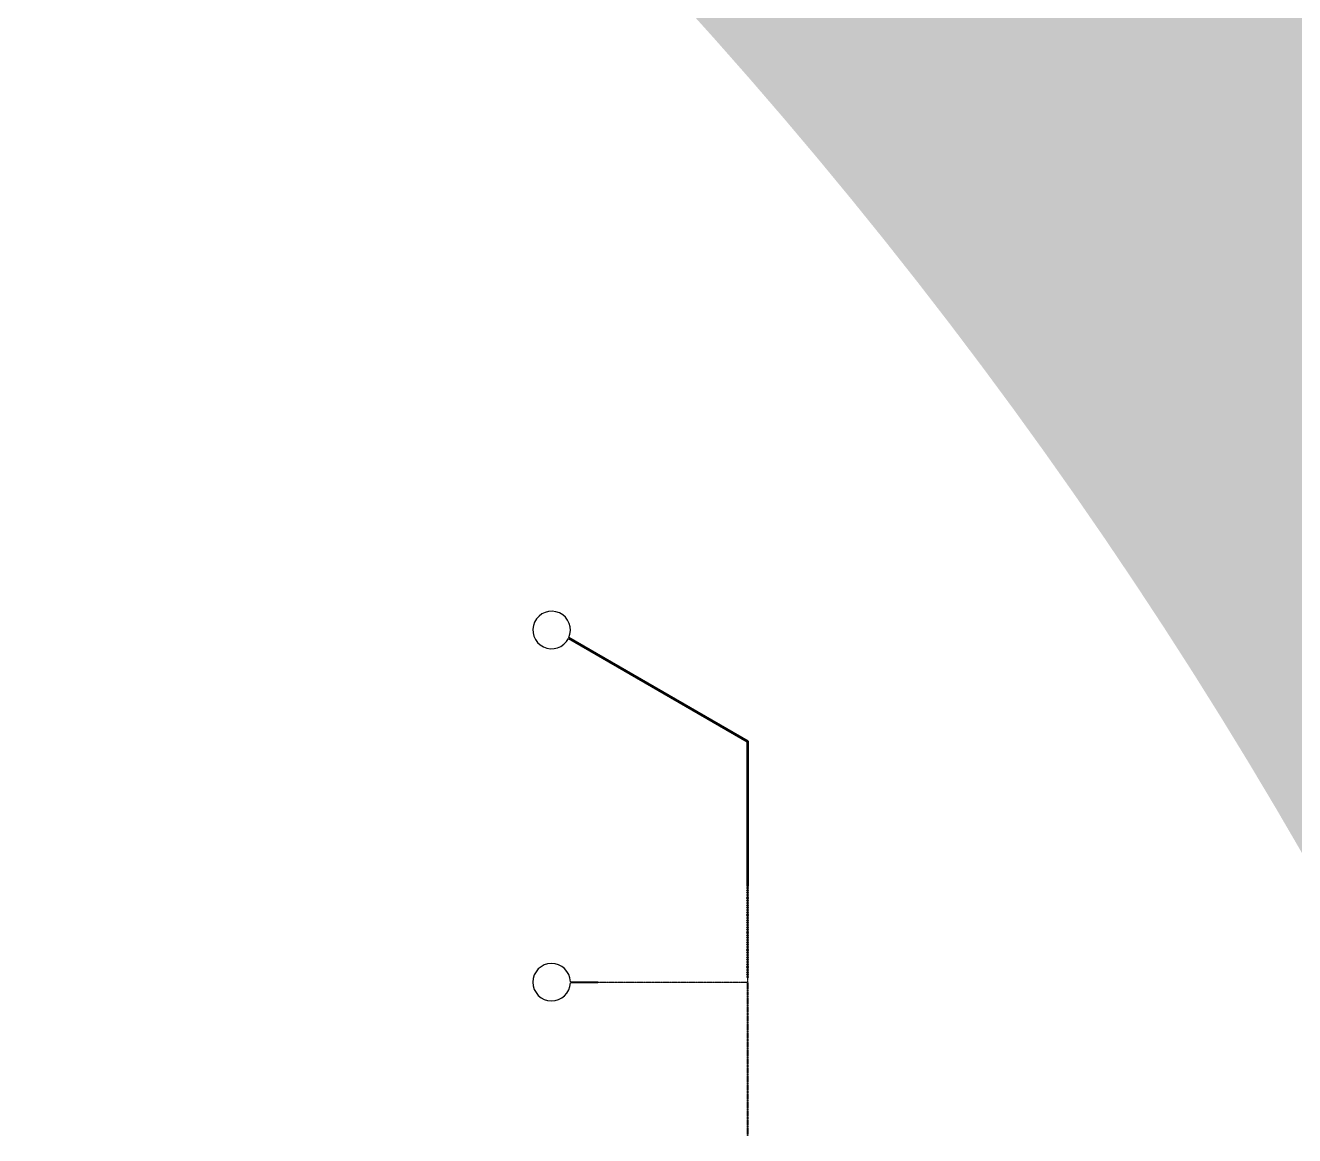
# Model space of a CAD drawing. Header units: inches. Extents: x 0 to 114300, y 0 to 114300.
# Drawn here: x 87943 to 101122, y 79535 to 91064 of the extents above; entities that cross this region are included whole.
import ezdxf

# ---------------------------------------------------------------- set-up
doc = ezdxf.new("R2010")
doc.units = ezdxf.units.IN
doc.header["$MEASUREMENT"] = 0

# ---------------------------------------------------------------- blocks, each defined once
blk = doc.blocks.new('*U17')
for points in [[(-4, -1), (-8, -1), (-8, 1), (-4, 1)], [(4, -1), (8, -1), (8, 1), (4, 1)]]:
    blk.add_lwpolyline(points, close=True)
blk = doc.blocks.new('*U18')
at = {"color": 0, "linetype": 'ByBlock', "lineweight": -2, "transparency": 16777216}
for p in [(0, 936), (0, 924), (0, 912), (0, 900), (0, 888), (0, 876), (0, 864), (0, 852), (0, 840), (0, 828), (0, 816), (0, 804), (0, 792), (0, 780), (0, 768), (0, 756), (0, 744), (0, 732), (0, 720), (0, 708), (0, 696), (0, 684), (0, 672), (0, 660), (0, 648), (0, 636), (0, 624), (0, 612), (0, 600), (0, 588), (0, 576), (0, 564), (0, 552), (0, 540), (0, 528), (0, 516), (0, 504), (0, 492), (0, 480), (0, 468), (0, 456), (0, 444), (0, 432), (0, 420), (0, 408), (0, 396), (0, 384), (0, 372), (0, 360), (0, 348), (0, 336), (0, 324), (0, 312), (0, 300), (0, 288), (0, 276), (0, 264), (0, 252), (0, 240), (0, 228), (0, 216), (0, 204), (0, 192), (0, 180), (0, 168), (0, 156), (0, 144), (0, 132), (0, 0), (0, 120), (0, 108), (0, 96), (0, 84), (0, 72), (0, 60), (0, 48), (0, 36), (0, 24), (0, 12)]:
    blk.add_blockref('*U17', p, dxfattribs=at)

msp = doc.modelspace()

# ---------------------------------------------------------------- hatches: boundary and pattern name
h = msp.add_hatch()
h.set_pattern_fill('ANSI31', color=256, scale=100)
h.set_pattern_definition([(45, (-3636.992, -6350), (-8.8388348, 8.8388348), [])])
h.paths.add_polyline_path([(114300, 0), (0, 0), (0, 114300), (114300, 114300)])
edge = h.paths.add_edge_path(flags=16)
edge.add_arc((57150, 57150), 50800, 288.3584, 529.7953, ccw=False)
edge.add_line((73150, 8935), (41150, 8935))
edge.add_arc((57150, 57150), 50800, 190.2047, 251.6416, ccw=False)
edge.add_arc((57150, 57150), 50800, 169.7953, 190.2047, ccw=False)

# ---------------------------------------------------------------- linework, layer by layer
for p, q in [((95438, 82125), (95438, 83625)), ((95448, 83631), (95448, 82125)), ((95438, 82125), (95442, 82125)), ((95442, 82125), (95442, 82122)), ((95442, 82122), (95445, 82122)), ((95445, 82122), (95445, 82125)), ((95448, 82125), (95445, 82125)), ((93888, 81129), (93602, 81133)), ((93602, 81123), (93888, 81126)), ((93888, 81129), (93891, 81129)), ((93891, 81126), (93888, 81126)), ((93891, 81129), (93891, 81126))]:
    msp.add_line(p, q)
for points in [[(93581, 84698), (95438, 83625)], [(95448, 83631), (93585, 84707)]]:
    msp.add_lwpolyline(points)
for points in [[(95442, 82116), (95445, 82116), (95445, 82119), (95442, 82119)], [(95442, 82110), (95445, 82110), (95445, 82113), (95442, 82113)], [(95442, 82104), (95445, 82104), (95445, 82107), (95442, 82107)], [(95442, 82098), (95445, 82098), (95445, 82101), (95442, 82101)], [(95442, 82092), (95445, 82092), (95445, 82095), (95442, 82095)], [(95442, 82086), (95445, 82086), (95445, 82089), (95442, 82089)], [(95442, 82080), (95445, 82080), (95445, 82083), (95442, 82083)], [(95442, 82074), (95445, 82074), (95445, 82077), (95442, 82077)], [(95442, 82068), (95445, 82068), (95445, 82071), (95442, 82071)], [(95442, 82062), (95445, 82062), (95445, 82065), (95442, 82065)], [(95442, 82056), (95445, 82056), (95445, 82059), (95442, 82059)], [(95442, 82050), (95445, 82050), (95445, 82053), (95442, 82053)], [(95442, 82044), (95445, 82044), (95445, 82047), (95442, 82047)], [(95442, 82038), (95445, 82038), (95445, 82041), (95442, 82041)], [(95442, 82032), (95445, 82032), (95445, 82035), (95442, 82035)], [(95442, 82026), (95445, 82026), (95445, 82029), (95442, 82029)], [(95442, 82020), (95445, 82020), (95445, 82023), (95442, 82023)], [(95442, 82014), (95445, 82014), (95445, 82017), (95442, 82017)], [(95442, 82008), (95445, 82008), (95445, 82011), (95442, 82011)], [(95442, 82002), (95445, 82002), (95445, 82005), (95442, 82005)], [(95442, 81996), (95445, 81996), (95445, 81999), (95442, 81999)], [(95442, 81990), (95445, 81990), (95445, 81993), (95442, 81993)], [(95442, 81984), (95445, 81984), (95445, 81987), (95442, 81987)], [(95442, 81978), (95445, 81978), (95445, 81981), (95442, 81981)], [(95442, 81972), (95445, 81972), (95445, 81975), (95442, 81975)], [(95442, 81966), (95445, 81966), (95445, 81969), (95442, 81969)], [(95442, 81960), (95445, 81960), (95445, 81963), (95442, 81963)], [(95442, 81954), (95445, 81954), (95445, 81957), (95442, 81957)], [(95442, 81948), (95445, 81948), (95445, 81951), (95442, 81951)], [(95442, 81942), (95445, 81942), (95445, 81945), (95442, 81945)], [(95442, 81936), (95445, 81936), (95445, 81939), (95442, 81939)], [(95442, 81930), (95445, 81930), (95445, 81933), (95442, 81933)], [(95442, 81924), (95445, 81924), (95445, 81927), (95442, 81927)], [(95442, 81918), (95445, 81918), (95445, 81921), (95442, 81921)], [(95442, 81912), (95445, 81912), (95445, 81915), (95442, 81915)], [(95442, 81906), (95445, 81906), (95445, 81909), (95442, 81909)], [(95442, 81900), (95445, 81900), (95445, 81903), (95442, 81903)], [(95442, 81894), (95445, 81894), (95445, 81897), (95442, 81897)], [(95442, 81888), (95445, 81888), (95445, 81891), (95442, 81891)], [(95442, 81882), (95445, 81882), (95445, 81885), (95442, 81885)], [(95442, 81876), (95445, 81876), (95445, 81879), (95442, 81879)], [(95442, 81870), (95445, 81870), (95445, 81873), (95442, 81873)], [(95442, 81864), (95445, 81864), (95445, 81867), (95442, 81867)], [(95442, 81858), (95445, 81858), (95445, 81861), (95442, 81861)], [(95442, 81852), (95445, 81852), (95445, 81855), (95442, 81855)], [(95442, 81846), (95445, 81846), (95445, 81849), (95442, 81849)], [(95442, 81840), (95445, 81840), (95445, 81843), (95442, 81843)], [(95442, 81834), (95445, 81834), (95445, 81837), (95442, 81837)], [(95442, 81828), (95445, 81828), (95445, 81831), (95442, 81831)], [(95442, 81822), (95445, 81822), (95445, 81825), (95442, 81825)], [(95442, 81816), (95445, 81816), (95445, 81819), (95442, 81819)], [(95442, 81810), (95445, 81810), (95445, 81813), (95442, 81813)], [(95442, 81804), (95445, 81804), (95445, 81807), (95442, 81807)], [(95442, 81798), (95445, 81798), (95445, 81801), (95442, 81801)], [(95442, 81792), (95445, 81792), (95445, 81795), (95442, 81795)], [(95442, 81786), (95445, 81786), (95445, 81789), (95442, 81789)], [(95442, 81780), (95445, 81780), (95445, 81783), (95442, 81783)], [(95442, 81774), (95445, 81774), (95445, 81777), (95442, 81777)], [(95442, 81768), (95445, 81768), (95445, 81771), (95442, 81771)], [(95442, 81762), (95445, 81762), (95445, 81765), (95442, 81765)], [(95442, 81756), (95445, 81756), (95445, 81759), (95442, 81759)], [(95442, 81750), (95445, 81750), (95445, 81753), (95442, 81753)], [(95442, 81744), (95445, 81744), (95445, 81747), (95442, 81747)], [(95442, 81738), (95445, 81738), (95445, 81741), (95442, 81741)], [(95442, 81732), (95445, 81732), (95445, 81735), (95442, 81735)], [(95442, 81726), (95445, 81726), (95445, 81729), (95442, 81729)], [(95442, 81720), (95445, 81720), (95445, 81723), (95442, 81723)], [(95442, 81714), (95445, 81714), (95445, 81717), (95442, 81717)], [(95442, 81708), (95445, 81708), (95445, 81711), (95442, 81711)], [(95442, 81702), (95445, 81702), (95445, 81705), (95442, 81705)], [(95442, 81696), (95445, 81696), (95445, 81699), (95442, 81699)], [(95442, 81690), (95445, 81690), (95445, 81693), (95442, 81693)], [(95442, 81684), (95445, 81684), (95445, 81687), (95442, 81687)], [(95442, 81678), (95445, 81678), (95445, 81681), (95442, 81681)], [(95442, 81672), (95445, 81672), (95445, 81675), (95442, 81675)], [(95442, 81666), (95445, 81666), (95445, 81669), (95442, 81669)], [(95442, 81660), (95445, 81660), (95445, 81663), (95442, 81663)], [(95442, 81654), (95445, 81654), (95445, 81657), (95442, 81657)], [(95442, 81648), (95445, 81648), (95445, 81651), (95442, 81651)], [(95442, 81642), (95445, 81642), (95445, 81645), (95442, 81645)], [(95442, 81636), (95445, 81636), (95445, 81639), (95442, 81639)], [(95442, 81630), (95445, 81630), (95445, 81633), (95442, 81633)], [(95442, 81624), (95445, 81624), (95445, 81627), (95442, 81627)], [(95442, 81618), (95445, 81618), (95445, 81621), (95442, 81621)], [(95442, 81612), (95445, 81612), (95445, 81615), (95442, 81615)], [(95442, 81606), (95445, 81606), (95445, 81609), (95442, 81609)], [(95442, 81600), (95445, 81600), (95445, 81603), (95442, 81603)], [(95442, 81594), (95445, 81594), (95445, 81597), (95442, 81597)], [(95442, 81588), (95445, 81588), (95445, 81591), (95442, 81591)], [(95442, 81582), (95445, 81582), (95445, 81585), (95442, 81585)], [(95442, 81576), (95445, 81576), (95445, 81579), (95442, 81579)], [(95442, 81570), (95445, 81570), (95445, 81573), (95442, 81573)], [(95442, 81564), (95445, 81564), (95445, 81567), (95442, 81567)], [(95442, 81558), (95445, 81558), (95445, 81561), (95442, 81561)], [(95442, 81552), (95445, 81552), (95445, 81555), (95442, 81555)], [(95442, 81546), (95445, 81546), (95445, 81549), (95442, 81549)], [(95442, 81540), (95445, 81540), (95445, 81543), (95442, 81543)], [(95442, 81534), (95445, 81534), (95445, 81537), (95442, 81537)], [(95442, 81528), (95445, 81528), (95445, 81531), (95442, 81531)], [(95442, 81522), (95445, 81522), (95445, 81525), (95442, 81525)], [(95442, 81516), (95445, 81516), (95445, 81519), (95442, 81519)], [(95442, 81510), (95445, 81510), (95445, 81513), (95442, 81513)], [(95442, 81504), (95445, 81504), (95445, 81507), (95442, 81507)], [(95442, 81498), (95445, 81498), (95445, 81501), (95442, 81501)], [(95442, 81492), (95445, 81492), (95445, 81495), (95442, 81495)], [(95442, 81486), (95445, 81486), (95445, 81489), (95442, 81489)], [(95442, 81480), (95445, 81480), (95445, 81483), (95442, 81483)], [(95442, 81474), (95445, 81474), (95445, 81477), (95442, 81477)], [(95442, 81468), (95445, 81468), (95445, 81471), (95442, 81471)], [(95442, 81462), (95445, 81462), (95445, 81465), (95442, 81465)], [(95442, 81456), (95445, 81456), (95445, 81459), (95442, 81459)], [(95442, 81450), (95445, 81450), (95445, 81453), (95442, 81453)], [(95442, 81444), (95445, 81444), (95445, 81447), (95442, 81447)], [(95442, 81438), (95445, 81438), (95445, 81441), (95442, 81441)], [(95442, 81432), (95445, 81432), (95445, 81435), (95442, 81435)], [(95442, 81426), (95445, 81426), (95445, 81429), (95442, 81429)], [(95442, 81420), (95445, 81420), (95445, 81423), (95442, 81423)], [(95442, 81414), (95445, 81414), (95445, 81417), (95442, 81417)], [(95442, 81408), (95445, 81408), (95445, 81411), (95442, 81411)], [(95442, 81402), (95445, 81402), (95445, 81405), (95442, 81405)], [(95442, 81396), (95445, 81396), (95445, 81399), (95442, 81399)], [(95442, 81390), (95445, 81390), (95445, 81393), (95442, 81393)], [(95442, 81384), (95445, 81384), (95445, 81387), (95442, 81387)], [(95442, 81378), (95445, 81378), (95445, 81381), (95442, 81381)], [(95442, 81372), (95445, 81372), (95445, 81375), (95442, 81375)], [(95442, 81366), (95445, 81366), (95445, 81369), (95442, 81369)], [(95442, 81360), (95445, 81360), (95445, 81363), (95442, 81363)], [(95442, 81354), (95445, 81354), (95445, 81357), (95442, 81357)], [(95442, 81348), (95445, 81348), (95445, 81351), (95442, 81351)], [(95442, 81342), (95445, 81342), (95445, 81345), (95442, 81345)], [(95442, 81336), (95445, 81336), (95445, 81339), (95442, 81339)], [(95442, 81330), (95445, 81330), (95445, 81333), (95442, 81333)], [(95442, 81324), (95445, 81324), (95445, 81327), (95442, 81327)], [(95442, 81318), (95445, 81318), (95445, 81321), (95442, 81321)], [(95442, 81312), (95445, 81312), (95445, 81315), (95442, 81315)], [(95442, 81306), (95445, 81306), (95445, 81309), (95442, 81309)], [(95442, 81300), (95445, 81300), (95445, 81303), (95442, 81303)], [(95442, 81294), (95445, 81294), (95445, 81297), (95442, 81297)], [(95442, 81288), (95445, 81288), (95445, 81291), (95442, 81291)], [(95442, 81282), (95445, 81282), (95445, 81285), (95442, 81285)], [(95442, 81276), (95445, 81276), (95445, 81279), (95442, 81279)], [(95442, 81270), (95445, 81270), (95445, 81273), (95442, 81273)], [(95442, 81264), (95445, 81264), (95445, 81267), (95442, 81267)], [(95442, 81258), (95445, 81258), (95445, 81261), (95442, 81261)], [(95442, 81252), (95445, 81252), (95445, 81255), (95442, 81255)], [(95442, 81246), (95445, 81246), (95445, 81249), (95442, 81249)], [(95442, 81240), (95445, 81240), (95445, 81243), (95442, 81243)], [(95442, 81234), (95445, 81234), (95445, 81237), (95442, 81237)], [(95442, 81228), (95445, 81228), (95445, 81231), (95442, 81231)], [(95442, 81222), (95445, 81222), (95445, 81225), (95442, 81225)], [(95442, 81216), (95445, 81216), (95445, 81219), (95442, 81219)], [(95442, 81210), (95445, 81210), (95445, 81213), (95442, 81213)], [(95442, 81204), (95445, 81204), (95445, 81207), (95442, 81207)], [(95442, 81198), (95445, 81198), (95445, 81201), (95442, 81201)], [(95442, 81192), (95445, 81192), (95445, 81195), (95442, 81195)], [(95442, 81186), (95445, 81186), (95445, 81189), (95442, 81189)], [(95442, 81180), (95445, 81180), (95445, 81183), (95442, 81183)], [(93897, 81129), (93897, 81126), (93894, 81126), (93894, 81129)], [(93903, 81129), (93903, 81126), (93900, 81126), (93900, 81129)], [(93909, 81129), (93909, 81126), (93906, 81126), (93906, 81129)], [(93915, 81129), (93915, 81126), (93912, 81126), (93912, 81129)], [(93921, 81129), (93921, 81126), (93918, 81126), (93918, 81129)], [(93927, 81129), (93927, 81126), (93924, 81126), (93924, 81129)], [(93933, 81129), (93933, 81126), (93930, 81126), (93930, 81129)], [(93939, 81129), (93939, 81126), (93936, 81126), (93936, 81129)], [(93945, 81129), (93945, 81126), (93942, 81126), (93942, 81129)], [(93951, 81129), (93951, 81126), (93948, 81126), (93948, 81129)], [(93957, 81129), (93957, 81126), (93954, 81126), (93954, 81129)], [(93963, 81129), (93963, 81126), (93960, 81126), (93960, 81129)], [(93969, 81129), (93969, 81126), (93966, 81126), (93966, 81129)], [(93975, 81129), (93975, 81126), (93972, 81126), (93972, 81129)], [(93981, 81129), (93981, 81126), (93978, 81126), (93978, 81129)], [(93987, 81129), (93987, 81126), (93984, 81126), (93984, 81129)], [(93993, 81129), (93993, 81126), (93990, 81126), (93990, 81129)], [(93999, 81129), (93999, 81126), (93996, 81126), (93996, 81129)], [(94005, 81129), (94005, 81126), (94002, 81126), (94002, 81129)], [(94011, 81129), (94011, 81126), (94008, 81126), (94008, 81129)], [(94017, 81129), (94017, 81126), (94014, 81126), (94014, 81129)], [(94023, 81129), (94023, 81126), (94020, 81126), (94020, 81129)], [(94029, 81129), (94029, 81126), (94026, 81126), (94026, 81129)], [(94035, 81129), (94035, 81126), (94032, 81126), (94032, 81129)], [(94041, 81129), (94041, 81126), (94038, 81126), (94038, 81129)], [(94047, 81129), (94047, 81126), (94044, 81126), (94044, 81129)], [(94053, 81129), (94053, 81126), (94050, 81126), (94050, 81129)], [(94059, 81129), (94059, 81126), (94056, 81126), (94056, 81129)], [(94065, 81129), (94065, 81126), (94062, 81126), (94062, 81129)], [(94071, 81129), (94071, 81126), (94068, 81126), (94068, 81129)], [(94077, 81129), (94077, 81126), (94074, 81126), (94074, 81129)], [(94083, 81129), (94083, 81126), (94080, 81126), (94080, 81129)], [(94089, 81129), (94089, 81126), (94086, 81126), (94086, 81129)], [(94095, 81129), (94095, 81126), (94092, 81126), (94092, 81129)], [(94101, 81129), (94101, 81126), (94098, 81126), (94098, 81129)], [(94107, 81129), (94107, 81126), (94104, 81126), (94104, 81129)], [(94113, 81129), (94113, 81126), (94110, 81126), (94110, 81129)], [(94119, 81129), (94119, 81126), (94116, 81126), (94116, 81129)], [(94125, 81129), (94125, 81126), (94122, 81126), (94122, 81129)], [(94131, 81129), (94131, 81126), (94128, 81126), (94128, 81129)], [(94137, 81129), (94137, 81126), (94134, 81126), (94134, 81129)], [(94143, 81129), (94143, 81126), (94140, 81126), (94140, 81129)], [(94149, 81129), (94149, 81126), (94146, 81126), (94146, 81129)], [(94155, 81129), (94155, 81126), (94152, 81126), (94152, 81129)], [(94161, 81129), (94161, 81126), (94158, 81126), (94158, 81129)], [(94167, 81129), (94167, 81126), (94164, 81126), (94164, 81129)], [(94173, 81129), (94173, 81126), (94170, 81126), (94170, 81129)], [(94179, 81129), (94179, 81126), (94176, 81126), (94176, 81129)], [(94185, 81129), (94185, 81126), (94182, 81126), (94182, 81129)], [(94191, 81129), (94191, 81126), (94188, 81126), (94188, 81129)], [(94197, 81129), (94197, 81126), (94194, 81126), (94194, 81129)], [(94203, 81129), (94203, 81126), (94200, 81126), (94200, 81129)], [(94209, 81129), (94209, 81126), (94206, 81126), (94206, 81129)], [(94215, 81129), (94215, 81126), (94212, 81126), (94212, 81129)], [(94221, 81129), (94221, 81126), (94218, 81126), (94218, 81129)], [(94227, 81129), (94227, 81126), (94224, 81126), (94224, 81129)], [(94233, 81129), (94233, 81126), (94230, 81126), (94230, 81129)], [(94239, 81129), (94239, 81126), (94236, 81126), (94236, 81129)], [(94245, 81129), (94245, 81126), (94242, 81126), (94242, 81129)], [(94251, 81129), (94251, 81126), (94248, 81126), (94248, 81129)], [(94257, 81129), (94257, 81126), (94254, 81126), (94254, 81129)], [(94263, 81129), (94263, 81126), (94260, 81126), (94260, 81129)], [(94269, 81129), (94269, 81126), (94266, 81126), (94266, 81129)], [(94275, 81129), (94275, 81126), (94272, 81126), (94272, 81129)], [(94281, 81129), (94281, 81126), (94278, 81126), (94278, 81129)], [(94287, 81129), (94287, 81126), (94284, 81126), (94284, 81129)], [(94293, 81129), (94293, 81126), (94290, 81126), (94290, 81129)], [(94299, 81129), (94299, 81126), (94296, 81126), (94296, 81129)], [(94305, 81129), (94305, 81126), (94302, 81126), (94302, 81129)], [(94311, 81129), (94311, 81126), (94308, 81126), (94308, 81129)], [(94317, 81129), (94317, 81126), (94314, 81126), (94314, 81129)], [(94323, 81129), (94323, 81126), (94320, 81126), (94320, 81129)], [(94329, 81129), (94329, 81126), (94326, 81126), (94326, 81129)], [(94335, 81129), (94335, 81126), (94332, 81126), (94332, 81129)], [(94341, 81129), (94341, 81126), (94338, 81126), (94338, 81129)], [(94347, 81129), (94347, 81126), (94344, 81126), (94344, 81129)], [(94353, 81129), (94353, 81126), (94350, 81126), (94350, 81129)], [(94359, 81129), (94359, 81126), (94356, 81126), (94356, 81129)], [(94365, 81129), (94365, 81126), (94362, 81126), (94362, 81129)], [(94371, 81129), (94371, 81126), (94368, 81126), (94368, 81129)], [(94377, 81129), (94377, 81126), (94374, 81126), (94374, 81129)], [(94383, 81129), (94383, 81126), (94380, 81126), (94380, 81129)], [(94389, 81129), (94389, 81126), (94386, 81126), (94386, 81129)], [(94395, 81129), (94395, 81126), (94392, 81126), (94392, 81129)], [(94401, 81129), (94401, 81126), (94398, 81126), (94398, 81129)], [(94407, 81129), (94407, 81126), (94404, 81126), (94404, 81129)], [(94413, 81129), (94413, 81126), (94410, 81126), (94410, 81129)], [(94419, 81129), (94419, 81126), (94416, 81126), (94416, 81129)], [(94425, 81129), (94425, 81126), (94422, 81126), (94422, 81129)], [(94431, 81129), (94431, 81126), (94428, 81126), (94428, 81129)], [(94437, 81129), (94437, 81126), (94434, 81126), (94434, 81129)], [(94443, 81129), (94443, 81126), (94440, 81126), (94440, 81129)], [(94449, 81129), (94449, 81126), (94446, 81126), (94446, 81129)], [(94455, 81129), (94455, 81126), (94452, 81126), (94452, 81129)], [(94461, 81129), (94461, 81126), (94458, 81126), (94458, 81129)], [(94467, 81129), (94467, 81126), (94464, 81126), (94464, 81129)], [(94473, 81129), (94473, 81126), (94470, 81126), (94470, 81129)], [(94479, 81129), (94479, 81126), (94476, 81126), (94476, 81129)], [(94485, 81129), (94485, 81126), (94482, 81126), (94482, 81129)], [(94491, 81129), (94491, 81126), (94488, 81126), (94488, 81129)], [(94497, 81129), (94497, 81126), (94494, 81126), (94494, 81129)], [(94503, 81129), (94503, 81126), (94500, 81126), (94500, 81129)], [(94509, 81129), (94509, 81126), (94506, 81126), (94506, 81129)], [(94515, 81129), (94515, 81126), (94512, 81126), (94512, 81129)], [(94521, 81129), (94521, 81126), (94518, 81126), (94518, 81129)], [(94527, 81129), (94527, 81126), (94524, 81126), (94524, 81129)], [(94533, 81129), (94533, 81126), (94530, 81126), (94530, 81129)], [(94539, 81129), (94539, 81126), (94536, 81126), (94536, 81129)], [(94545, 81129), (94545, 81126), (94542, 81126), (94542, 81129)], [(94551, 81129), (94551, 81126), (94548, 81126), (94548, 81129)], [(94557, 81129), (94557, 81126), (94554, 81126), (94554, 81129)], [(94563, 81129), (94563, 81126), (94560, 81126), (94560, 81129)], [(94569, 81129), (94569, 81126), (94566, 81126), (94566, 81129)], [(94575, 81129), (94575, 81126), (94572, 81126), (94572, 81129)], [(94581, 81129), (94581, 81126), (94578, 81126), (94578, 81129)], [(94587, 81129), (94587, 81126), (94584, 81126), (94584, 81129)], [(94593, 81129), (94593, 81126), (94590, 81126), (94590, 81129)], [(94599, 81129), (94599, 81126), (94596, 81126), (94596, 81129)], [(94605, 81129), (94605, 81126), (94602, 81126), (94602, 81129)], [(94611, 81129), (94611, 81126), (94608, 81126), (94608, 81129)], [(94617, 81129), (94617, 81126), (94614, 81126), (94614, 81129)], [(94623, 81129), (94623, 81126), (94620, 81126), (94620, 81129)], [(94629, 81129), (94629, 81126), (94626, 81126), (94626, 81129)], [(94635, 81129), (94635, 81126), (94632, 81126), (94632, 81129)], [(94641, 81129), (94641, 81126), (94638, 81126), (94638, 81129)], [(94647, 81129), (94647, 81126), (94644, 81126), (94644, 81129)], [(94653, 81129), (94653, 81126), (94650, 81126), (94650, 81129)], [(94659, 81129), (94659, 81126), (94656, 81126), (94656, 81129)], [(94665, 81129), (94665, 81126), (94662, 81126), (94662, 81129)], [(94671, 81129), (94671, 81126), (94668, 81126), (94668, 81129)], [(94677, 81129), (94677, 81126), (94674, 81126), (94674, 81129)], [(94683, 81129), (94683, 81126), (94680, 81126), (94680, 81129)], [(94689, 81129), (94689, 81126), (94686, 81126), (94686, 81129)], [(94695, 81129), (94695, 81126), (94692, 81126), (94692, 81129)], [(94701, 81129), (94701, 81126), (94698, 81126), (94698, 81129)], [(94707, 81129), (94707, 81126), (94704, 81126), (94704, 81129)], [(94713, 81129), (94713, 81126), (94710, 81126), (94710, 81129)], [(94719, 81129), (94719, 81126), (94716, 81126), (94716, 81129)], [(94725, 81129), (94725, 81126), (94722, 81126), (94722, 81129)], [(94731, 81129), (94731, 81126), (94728, 81126), (94728, 81129)], [(94737, 81129), (94737, 81126), (94734, 81126), (94734, 81129)], [(94743, 81129), (94743, 81126), (94740, 81126), (94740, 81129)], [(94749, 81129), (94749, 81126), (94746, 81126), (94746, 81129)], [(94755, 81129), (94755, 81126), (94752, 81126), (94752, 81129)], [(94761, 81129), (94761, 81126), (94758, 81126), (94758, 81129)], [(94767, 81129), (94767, 81126), (94764, 81126), (94764, 81129)], [(94773, 81129), (94773, 81126), (94770, 81126), (94770, 81129)], [(94779, 81129), (94779, 81126), (94776, 81126), (94776, 81129)], [(94785, 81129), (94785, 81126), (94782, 81126), (94782, 81129)], [(94791, 81129), (94791, 81126), (94788, 81126), (94788, 81129)], [(94797, 81129), (94797, 81126), (94794, 81126), (94794, 81129)], [(94803, 81129), (94803, 81126), (94800, 81126), (94800, 81129)], [(94809, 81129), (94809, 81126), (94806, 81126), (94806, 81129)], [(94815, 81129), (94815, 81126), (94812, 81126), (94812, 81129)], [(94821, 81129), (94821, 81126), (94818, 81126), (94818, 81129)], [(94827, 81129), (94827, 81126), (94824, 81126), (94824, 81129)], [(94833, 81129), (94833, 81126), (94830, 81126), (94830, 81129)], [(94839, 81129), (94839, 81126), (94836, 81126), (94836, 81129)], [(94845, 81129), (94845, 81126), (94842, 81126), (94842, 81129)], [(94851, 81129), (94851, 81126), (94848, 81126), (94848, 81129)], [(94857, 81129), (94857, 81126), (94854, 81126), (94854, 81129)], [(94863, 81129), (94863, 81126), (94860, 81126), (94860, 81129)], [(94869, 81129), (94869, 81126), (94866, 81126), (94866, 81129)], [(94875, 81129), (94875, 81126), (94872, 81126), (94872, 81129)], [(94881, 81129), (94881, 81126), (94878, 81126), (94878, 81129)], [(94887, 81129), (94887, 81126), (94884, 81126), (94884, 81129)], [(94893, 81129), (94893, 81126), (94890, 81126), (94890, 81129)], [(94899, 81129), (94899, 81126), (94896, 81126), (94896, 81129)], [(94905, 81129), (94905, 81126), (94902, 81126), (94902, 81129)], [(94911, 81129), (94911, 81126), (94908, 81126), (94908, 81129)], [(94917, 81129), (94917, 81126), (94914, 81126), (94914, 81129)], [(94923, 81129), (94923, 81126), (94920, 81126), (94920, 81129)], [(94929, 81129), (94929, 81126), (94926, 81126), (94926, 81129)], [(94935, 81129), (94935, 81126), (94932, 81126), (94932, 81129)], [(94941, 81129), (94941, 81126), (94938, 81126), (94938, 81129)], [(94947, 81129), (94947, 81126), (94944, 81126), (94944, 81129)], [(94953, 81129), (94953, 81126), (94950, 81126), (94950, 81129)], [(94959, 81129), (94959, 81126), (94956, 81126), (94956, 81129)], [(94965, 81129), (94965, 81126), (94962, 81126), (94962, 81129)], [(94971, 81129), (94971, 81126), (94968, 81126), (94968, 81129)], [(94977, 81129), (94977, 81126), (94974, 81126), (94974, 81129)], [(94983, 81129), (94983, 81126), (94980, 81126), (94980, 81129)], [(94989, 81129), (94989, 81126), (94986, 81126), (94986, 81129)], [(94995, 81129), (94995, 81126), (94992, 81126), (94992, 81129)], [(95001, 81129), (95001, 81126), (94998, 81126), (94998, 81129)], [(95007, 81129), (95007, 81126), (95004, 81126), (95004, 81129)], [(95013, 81129), (95013, 81126), (95010, 81126), (95010, 81129)], [(95019, 81129), (95019, 81126), (95016, 81126), (95016, 81129)], [(95025, 81129), (95025, 81126), (95022, 81126), (95022, 81129)], [(95031, 81129), (95031, 81126), (95028, 81126), (95028, 81129)], [(95037, 81129), (95037, 81126), (95034, 81126), (95034, 81129)], [(95043, 81129), (95043, 81126), (95040, 81126), (95040, 81129)], [(95049, 81129), (95049, 81126), (95046, 81126), (95046, 81129)], [(95055, 81129), (95055, 81126), (95052, 81126), (95052, 81129)], [(95061, 81129), (95061, 81126), (95058, 81126), (95058, 81129)], [(95067, 81129), (95067, 81126), (95064, 81126), (95064, 81129)], [(95073, 81129), (95073, 81126), (95070, 81126), (95070, 81129)], [(95079, 81129), (95079, 81126), (95076, 81126), (95076, 81129)], [(95085, 81129), (95085, 81126), (95082, 81126), (95082, 81129)], [(95091, 81129), (95091, 81126), (95088, 81126), (95088, 81129)], [(95097, 81129), (95097, 81126), (95094, 81126), (95094, 81129)], [(95103, 81129), (95103, 81126), (95100, 81126), (95100, 81129)], [(95109, 81129), (95109, 81126), (95106, 81126), (95106, 81129)], [(95115, 81129), (95115, 81126), (95112, 81126), (95112, 81129)], [(95121, 81129), (95121, 81126), (95118, 81126), (95118, 81129)], [(95127, 81129), (95127, 81126), (95124, 81126), (95124, 81129)], [(95133, 81129), (95133, 81126), (95130, 81126), (95130, 81129)], [(95139, 81129), (95139, 81126), (95136, 81126), (95136, 81129)], [(95145, 81129), (95145, 81126), (95142, 81126), (95142, 81129)], [(95151, 81129), (95151, 81126), (95148, 81126), (95148, 81129)], [(95157, 81129), (95157, 81126), (95154, 81126), (95154, 81129)], [(95163, 81129), (95163, 81126), (95160, 81126), (95160, 81129)], [(95169, 81129), (95169, 81126), (95166, 81126), (95166, 81129)], [(95175, 81129), (95175, 81126), (95172, 81126), (95172, 81129)], [(95181, 81129), (95181, 81126), (95178, 81126), (95178, 81129)], [(95187, 81129), (95187, 81126), (95184, 81126), (95184, 81129)], [(95193, 81129), (95193, 81126), (95190, 81126), (95190, 81129)], [(95199, 81129), (95199, 81126), (95196, 81126), (95196, 81129)], [(95205, 81129), (95205, 81126), (95202, 81126), (95202, 81129)], [(95211, 81129), (95211, 81126), (95208, 81126), (95208, 81129)], [(95217, 81129), (95217, 81126), (95214, 81126), (95214, 81129)], [(95223, 81129), (95223, 81126), (95220, 81126), (95220, 81129)], [(95229, 81129), (95229, 81126), (95226, 81126), (95226, 81129)], [(95235, 81129), (95235, 81126), (95232, 81126), (95232, 81129)], [(95241, 81129), (95241, 81126), (95238, 81126), (95238, 81129)], [(95247, 81129), (95247, 81126), (95244, 81126), (95244, 81129)], [(95253, 81129), (95253, 81126), (95250, 81126), (95250, 81129)], [(95259, 81129), (95259, 81126), (95256, 81126), (95256, 81129)], [(95265, 81129), (95265, 81126), (95262, 81126), (95262, 81129)], [(95271, 81129), (95271, 81126), (95268, 81126), (95268, 81129)], [(95277, 81129), (95277, 81126), (95274, 81126), (95274, 81129)], [(95283, 81129), (95283, 81126), (95280, 81126), (95280, 81129)], [(95289, 81129), (95289, 81126), (95286, 81126), (95286, 81129)], [(95295, 81129), (95295, 81126), (95292, 81126), (95292, 81129)], [(95301, 81129), (95301, 81126), (95298, 81126), (95298, 81129)], [(95307, 81129), (95307, 81126), (95304, 81126), (95304, 81129)], [(95313, 81129), (95313, 81126), (95310, 81126), (95310, 81129)], [(95319, 81129), (95319, 81126), (95316, 81126), (95316, 81129)], [(95325, 81129), (95325, 81126), (95322, 81126), (95322, 81129)], [(95331, 81129), (95331, 81126), (95328, 81126), (95328, 81129)], [(95337, 81129), (95337, 81126), (95334, 81126), (95334, 81129)], [(95343, 81129), (95343, 81126), (95340, 81126), (95340, 81129)], [(95349, 81129), (95349, 81126), (95346, 81126), (95346, 81129)], [(95355, 81129), (95355, 81126), (95352, 81126), (95352, 81129)], [(95361, 81129), (95361, 81126), (95358, 81126), (95358, 81129)], [(95367, 81129), (95367, 81126), (95364, 81126), (95364, 81129)], [(95373, 81129), (95373, 81126), (95370, 81126), (95370, 81129)], [(95379, 81129), (95379, 81126), (95376, 81126), (95376, 81129)], [(95385, 81129), (95385, 81126), (95382, 81126), (95382, 81129)], [(95391, 81129), (95391, 81126), (95388, 81126), (95388, 81129)], [(95397, 81129), (95397, 81126), (95394, 81126), (95394, 81129)], [(95403, 81129), (95403, 81126), (95400, 81126), (95400, 81129)], [(95409, 81129), (95409, 81126), (95406, 81126), (95406, 81129)], [(95415, 81129), (95415, 81126), (95412, 81126), (95412, 81129)], [(95421, 81129), (95421, 81126), (95418, 81126), (95418, 81129)], [(95427, 81129), (95427, 81126), (95424, 81126), (95424, 81129)], [(95433, 81129), (95433, 81126), (95430, 81126), (95430, 81129)], [(95439, 81129), (95439, 81126), (95436, 81126), (95436, 81129)], [(95442, 81174), (95445, 81174), (95445, 81177), (95442, 81177)], [(95442, 81168), (95445, 81168), (95445, 81171), (95442, 81171)], [(95442, 81162), (95445, 81162), (95445, 81165), (95442, 81165)], [(95442, 81156), (95445, 81156), (95445, 81159), (95442, 81159)], [(95442, 81150), (95445, 81150), (95445, 81153), (95442, 81153)], [(95442, 81144), (95445, 81144), (95445, 81147), (95442, 81147)], [(95442, 81138), (95445, 81138), (95445, 81141), (95442, 81141)], [(95442, 81132), (95445, 81132), (95445, 81135), (95442, 81135)], [(95442, 81129), (95445, 81129), (95445, 81126), (95442, 81126)], [(95442, 81123), (95445, 81123), (95445, 81120), (95442, 81120)], [(95442, 81117), (95445, 81117), (95445, 81114), (95442, 81114)], [(95442, 81111), (95445, 81111), (95445, 81108), (95442, 81108)], [(95442, 81105), (95445, 81105), (95445, 81102), (95442, 81102)], [(95442, 81099), (95445, 81099), (95445, 81096), (95442, 81096)], [(95442, 81093), (95445, 81093), (95445, 81090), (95442, 81090)], [(95442, 81087), (95445, 81087), (95445, 81084), (95442, 81084)], [(95442, 81081), (95445, 81081), (95445, 81078), (95442, 81078)], [(95442, 81075), (95445, 81075), (95445, 81072), (95442, 81072)], [(95442, 81069), (95445, 81069), (95445, 81066), (95442, 81066)], [(95442, 81063), (95445, 81063), (95445, 81060), (95442, 81060)], [(95442, 81057), (95445, 81057), (95445, 81054), (95442, 81054)], [(95442, 81051), (95445, 81051), (95445, 81048), (95442, 81048)], [(95442, 81045), (95445, 81045), (95445, 81042), (95442, 81042)], [(95442, 81039), (95445, 81039), (95445, 81036), (95442, 81036)], [(95442, 81033), (95445, 81033), (95445, 81030), (95442, 81030)], [(95442, 81027), (95445, 81027), (95445, 81024), (95442, 81024)], [(95442, 81021), (95445, 81021), (95445, 81018), (95442, 81018)], [(95442, 81015), (95445, 81015), (95445, 81012), (95442, 81012)], [(95442, 81009), (95445, 81009), (95445, 81006), (95442, 81006)], [(95442, 81003), (95445, 81003), (95445, 81000), (95442, 81000)], [(95442, 80997), (95445, 80997), (95445, 80994), (95442, 80994)], [(95442, 80991), (95445, 80991), (95445, 80988), (95442, 80988)], [(95442, 80985), (95445, 80985), (95445, 80982), (95442, 80982)], [(95442, 80979), (95445, 80979), (95445, 80976), (95442, 80976)], [(95442, 80973), (95445, 80973), (95445, 80970), (95442, 80970)], [(95442, 80967), (95445, 80967), (95445, 80964), (95442, 80964)], [(95442, 80961), (95445, 80961), (95445, 80958), (95442, 80958)], [(95442, 80955), (95445, 80955), (95445, 80952), (95442, 80952)], [(95442, 80949), (95445, 80949), (95445, 80946), (95442, 80946)], [(95442, 80943), (95445, 80943), (95445, 80940), (95442, 80940)], [(95442, 80937), (95445, 80937), (95445, 80934), (95442, 80934)], [(95442, 80931), (95445, 80931), (95445, 80928), (95442, 80928)], [(95442, 80925), (95445, 80925), (95445, 80922), (95442, 80922)], [(95442, 80919), (95445, 80919), (95445, 80916), (95442, 80916)], [(95442, 80913), (95445, 80913), (95445, 80910), (95442, 80910)], [(95442, 80907), (95445, 80907), (95445, 80904), (95442, 80904)], [(95442, 80901), (95445, 80901), (95445, 80898), (95442, 80898)], [(95442, 80895), (95445, 80895), (95445, 80892), (95442, 80892)], [(95442, 80889), (95445, 80889), (95445, 80886), (95442, 80886)], [(95442, 80883), (95445, 80883), (95445, 80880), (95442, 80880)], [(95442, 80877), (95445, 80877), (95445, 80874), (95442, 80874)], [(95442, 80871), (95445, 80871), (95445, 80868), (95442, 80868)], [(95442, 80865), (95445, 80865), (95445, 80862), (95442, 80862)], [(95442, 80859), (95445, 80859), (95445, 80856), (95442, 80856)], [(95442, 80853), (95445, 80853), (95445, 80850), (95442, 80850)], [(95442, 80847), (95445, 80847), (95445, 80844), (95442, 80844)], [(95442, 80841), (95445, 80841), (95445, 80838), (95442, 80838)], [(95442, 80835), (95445, 80835), (95445, 80832), (95442, 80832)], [(95442, 80829), (95445, 80829), (95445, 80826), (95442, 80826)], [(95442, 80823), (95445, 80823), (95445, 80820), (95442, 80820)], [(95442, 80817), (95445, 80817), (95445, 80814), (95442, 80814)], [(95442, 80811), (95445, 80811), (95445, 80808), (95442, 80808)], [(95442, 80805), (95445, 80805), (95445, 80802), (95442, 80802)], [(95442, 80799), (95445, 80799), (95445, 80796), (95442, 80796)], [(95442, 80793), (95445, 80793), (95445, 80790), (95442, 80790)], [(95442, 80787), (95445, 80787), (95445, 80784), (95442, 80784)], [(95442, 80781), (95445, 80781), (95445, 80778), (95442, 80778)], [(95442, 80775), (95445, 80775), (95445, 80772), (95442, 80772)], [(95442, 80769), (95445, 80769), (95445, 80766), (95442, 80766)], [(95442, 80763), (95445, 80763), (95445, 80760), (95442, 80760)], [(95442, 80757), (95445, 80757), (95445, 80754), (95442, 80754)], [(95442, 80751), (95445, 80751), (95445, 80748), (95442, 80748)], [(95442, 80745), (95445, 80745), (95445, 80742), (95442, 80742)], [(95442, 80739), (95445, 80739), (95445, 80736), (95442, 80736)], [(95442, 80733), (95445, 80733), (95445, 80730), (95442, 80730)], [(95442, 80727), (95445, 80727), (95445, 80724), (95442, 80724)], [(95442, 80721), (95445, 80721), (95445, 80718), (95442, 80718)], [(95442, 80715), (95445, 80715), (95445, 80712), (95442, 80712)], [(95442, 80709), (95445, 80709), (95445, 80706), (95442, 80706)], [(95442, 80703), (95445, 80703), (95445, 80700), (95442, 80700)], [(95442, 80697), (95445, 80697), (95445, 80694), (95442, 80694)], [(95442, 80691), (95445, 80691), (95445, 80688), (95442, 80688)], [(95442, 80685), (95445, 80685), (95445, 80682), (95442, 80682)], [(95442, 80679), (95445, 80679), (95445, 80676), (95442, 80676)], [(95442, 80673), (95445, 80673), (95445, 80670), (95442, 80670)], [(95442, 80667), (95445, 80667), (95445, 80664), (95442, 80664)], [(95442, 80661), (95445, 80661), (95445, 80658), (95442, 80658)], [(95442, 80655), (95445, 80655), (95445, 80652), (95442, 80652)], [(95442, 80649), (95445, 80649), (95445, 80646), (95442, 80646)], [(95442, 80643), (95445, 80643), (95445, 80640), (95442, 80640)], [(95442, 80637), (95445, 80637), (95445, 80634), (95442, 80634)], [(95442, 80631), (95445, 80631), (95445, 80628), (95442, 80628)], [(95442, 80625), (95445, 80625), (95445, 80622), (95442, 80622)], [(95442, 80619), (95445, 80619), (95445, 80616), (95442, 80616)], [(95442, 80613), (95445, 80613), (95445, 80610), (95442, 80610)], [(95442, 80607), (95445, 80607), (95445, 80604), (95442, 80604)], [(95442, 80601), (95445, 80601), (95445, 80598), (95442, 80598)], [(95442, 80595), (95445, 80595), (95445, 80592), (95442, 80592)], [(95442, 80589), (95445, 80589), (95445, 80586), (95442, 80586)], [(95442, 80583), (95445, 80583), (95445, 80580), (95442, 80580)], [(95442, 80577), (95445, 80577), (95445, 80574), (95442, 80574)], [(95442, 80571), (95445, 80571), (95445, 80568), (95442, 80568)], [(95442, 80565), (95445, 80565), (95445, 80562), (95442, 80562)], [(95442, 80559), (95445, 80559), (95445, 80556), (95442, 80556)], [(95442, 80553), (95445, 80553), (95445, 80550), (95442, 80550)], [(95442, 80547), (95445, 80547), (95445, 80544), (95442, 80544)], [(95442, 80541), (95445, 80541), (95445, 80538), (95442, 80538)], [(95442, 80535), (95445, 80535), (95445, 80532), (95442, 80532)], [(95442, 80529), (95445, 80529), (95445, 80526), (95442, 80526)], [(95442, 80523), (95445, 80523), (95445, 80520), (95442, 80520)], [(95442, 80517), (95445, 80517), (95445, 80514), (95442, 80514)], [(95442, 80511), (95445, 80511), (95445, 80508), (95442, 80508)], [(95442, 80505), (95445, 80505), (95445, 80502), (95442, 80502)], [(95442, 80499), (95445, 80499), (95445, 80496), (95442, 80496)], [(95442, 80493), (95445, 80493), (95445, 80490), (95442, 80490)], [(95442, 80487), (95445, 80487), (95445, 80484), (95442, 80484)], [(95442, 80481), (95445, 80481), (95445, 80478), (95442, 80478)], [(95442, 80475), (95445, 80475), (95445, 80472), (95442, 80472)], [(95442, 80469), (95445, 80469), (95445, 80466), (95442, 80466)], [(95442, 80463), (95445, 80463), (95445, 80460), (95442, 80460)], [(95442, 80457), (95445, 80457), (95445, 80454), (95442, 80454)], [(95442, 80451), (95445, 80451), (95445, 80448), (95442, 80448)], [(95442, 80445), (95445, 80445), (95445, 80442), (95442, 80442)], [(95442, 80439), (95445, 80439), (95445, 80436), (95442, 80436)], [(95442, 80433), (95445, 80433), (95445, 80430), (95442, 80430)], [(95442, 80427), (95445, 80427), (95445, 80424), (95442, 80424)], [(95442, 80421), (95445, 80421), (95445, 80418), (95442, 80418)], [(95442, 80415), (95445, 80415), (95445, 80412), (95442, 80412)], [(95442, 80409), (95445, 80409), (95445, 80406), (95442, 80406)], [(95442, 80403), (95445, 80403), (95445, 80400), (95442, 80400)], [(95442, 80397), (95445, 80397), (95445, 80394), (95442, 80394)], [(95442, 80391), (95445, 80391), (95445, 80388), (95442, 80388)], [(95442, 80385), (95445, 80385), (95445, 80382), (95442, 80382)], [(95442, 80379), (95445, 80379), (95445, 80376), (95442, 80376)], [(95442, 80373), (95445, 80373), (95445, 80370), (95442, 80370)], [(95442, 80367), (95445, 80367), (95445, 80364), (95442, 80364)], [(95442, 80361), (95445, 80361), (95445, 80358), (95442, 80358)], [(95442, 80355), (95445, 80355), (95445, 80352), (95442, 80352)], [(95442, 80349), (95445, 80349), (95445, 80346), (95442, 80346)], [(95442, 80343), (95445, 80343), (95445, 80340), (95442, 80340)], [(95442, 80337), (95445, 80337), (95445, 80334), (95442, 80334)], [(95442, 80331), (95445, 80331), (95445, 80328), (95442, 80328)], [(95442, 80325), (95445, 80325), (95445, 80322), (95442, 80322)], [(95442, 80319), (95445, 80319), (95445, 80316), (95442, 80316)], [(95442, 80313), (95445, 80313), (95445, 80310), (95442, 80310)], [(95442, 80307), (95445, 80307), (95445, 80304), (95442, 80304)], [(95442, 80301), (95445, 80301), (95445, 80298), (95442, 80298)], [(95442, 80295), (95445, 80295), (95445, 80292), (95442, 80292)], [(95442, 80289), (95445, 80289), (95445, 80286), (95442, 80286)], [(95442, 80283), (95445, 80283), (95445, 80280), (95442, 80280)], [(95442, 80277), (95445, 80277), (95445, 80274), (95442, 80274)], [(95442, 80271), (95445, 80271), (95445, 80268), (95442, 80268)], [(95442, 80265), (95445, 80265), (95445, 80262), (95442, 80262)], [(95442, 80259), (95445, 80259), (95445, 80256), (95442, 80256)], [(95442, 80253), (95445, 80253), (95445, 80250), (95442, 80250)], [(95442, 80247), (95445, 80247), (95445, 80244), (95442, 80244)], [(95442, 80241), (95445, 80241), (95445, 80238), (95442, 80238)], [(95442, 80235), (95445, 80235), (95445, 80232), (95442, 80232)], [(95442, 80229), (95445, 80229), (95445, 80226), (95442, 80226)], [(95442, 80223), (95445, 80223), (95445, 80220), (95442, 80220)], [(95442, 80217), (95445, 80217), (95445, 80214), (95442, 80214)], [(95442, 80211), (95445, 80211), (95445, 80208), (95442, 80208)], [(95442, 80205), (95445, 80205), (95445, 80202), (95442, 80202)], [(95442, 80199), (95445, 80199), (95445, 80196), (95442, 80196)], [(95442, 80193), (95445, 80193), (95445, 80190), (95442, 80190)], [(95442, 80187), (95445, 80187), (95445, 80184), (95442, 80184)], [(95442, 80181), (95445, 80181), (95445, 80178), (95442, 80178)], [(95442, 80175), (95445, 80175), (95445, 80172), (95442, 80172)], [(95442, 80169), (95445, 80169), (95445, 80166), (95442, 80166)], [(95442, 80163), (95445, 80163), (95445, 80160), (95442, 80160)], [(95442, 80157), (95445, 80157), (95445, 80154), (95442, 80154)], [(95442, 80151), (95445, 80151), (95445, 80148), (95442, 80148)], [(95442, 80145), (95445, 80145), (95445, 80142), (95442, 80142)], [(95442, 80139), (95445, 80139), (95445, 80136), (95442, 80136)], [(95442, 80133), (95445, 80133), (95445, 80130), (95442, 80130)], [(95442, 80127), (95445, 80127), (95445, 80124), (95442, 80124)], [(95442, 80121), (95445, 80121), (95445, 80118), (95442, 80118)], [(95442, 80115), (95445, 80115), (95445, 80112), (95442, 80112)], [(95442, 80109), (95445, 80109), (95445, 80106), (95442, 80106)], [(95442, 80103), (95445, 80103), (95445, 80100), (95442, 80100)], [(95442, 80097), (95445, 80097), (95445, 80094), (95442, 80094)], [(95442, 80091), (95445, 80091), (95445, 80088), (95442, 80088)], [(95442, 80085), (95445, 80085), (95445, 80082), (95442, 80082)], [(95442, 80079), (95445, 80079), (95445, 80076), (95442, 80076)], [(95442, 80073), (95445, 80073), (95445, 80070), (95442, 80070)], [(95442, 80067), (95445, 80067), (95445, 80064), (95442, 80064)], [(95442, 80061), (95445, 80061), (95445, 80058), (95442, 80058)], [(95442, 80055), (95445, 80055), (95445, 80052), (95442, 80052)], [(95442, 80049), (95445, 80049), (95445, 80046), (95442, 80046)], [(95442, 80043), (95445, 80043), (95445, 80040), (95442, 80040)], [(95442, 80037), (95445, 80037), (95445, 80034), (95442, 80034)], [(95442, 80031), (95445, 80031), (95445, 80028), (95442, 80028)], [(95442, 80025), (95445, 80025), (95445, 80022), (95442, 80022)], [(95442, 80019), (95445, 80019), (95445, 80016), (95442, 80016)], [(95442, 80013), (95445, 80013), (95445, 80010), (95442, 80010)], [(95442, 80007), (95445, 80007), (95445, 80004), (95442, 80004)], [(95442, 80001), (95445, 80001), (95445, 79998), (95442, 79998)], [(95442, 79995), (95445, 79995), (95445, 79992), (95442, 79992)], [(95442, 79989), (95445, 79989), (95445, 79986), (95442, 79986)], [(95442, 79983), (95445, 79983), (95445, 79980), (95442, 79980)], [(95442, 79977), (95445, 79977), (95445, 79974), (95442, 79974)], [(95442, 79971), (95445, 79971), (95445, 79968), (95442, 79968)], [(95442, 79965), (95445, 79965), (95445, 79962), (95442, 79962)], [(95442, 79959), (95445, 79959), (95445, 79956), (95442, 79956)], [(95442, 79953), (95445, 79953), (95445, 79950), (95442, 79950)], [(95442, 79947), (95445, 79947), (95445, 79944), (95442, 79944)], [(95442, 79941), (95445, 79941), (95445, 79938), (95442, 79938)], [(95442, 79935), (95445, 79935), (95445, 79932), (95442, 79932)], [(95442, 79929), (95445, 79929), (95445, 79926), (95442, 79926)], [(95442, 79923), (95445, 79923), (95445, 79920), (95442, 79920)], [(95442, 79917), (95445, 79917), (95445, 79914), (95442, 79914)], [(95442, 79911), (95445, 79911), (95445, 79908), (95442, 79908)], [(95442, 79905), (95445, 79905), (95445, 79902), (95442, 79902)], [(95442, 79899), (95445, 79899), (95445, 79896), (95442, 79896)], [(95442, 79893), (95445, 79893), (95445, 79890), (95442, 79890)], [(95442, 79887), (95445, 79887), (95445, 79884), (95442, 79884)], [(95442, 79881), (95445, 79881), (95445, 79878), (95442, 79878)], [(95442, 79875), (95445, 79875), (95445, 79872), (95442, 79872)], [(95442, 79869), (95445, 79869), (95445, 79866), (95442, 79866)], [(95442, 79863), (95445, 79863), (95445, 79860), (95442, 79860)], [(95442, 79857), (95445, 79857), (95445, 79854), (95442, 79854)], [(95442, 79851), (95445, 79851), (95445, 79848), (95442, 79848)], [(95442, 79845), (95445, 79845), (95445, 79842), (95442, 79842)], [(95442, 79839), (95445, 79839), (95445, 79836), (95442, 79836)], [(95442, 79833), (95445, 79833), (95445, 79830), (95442, 79830)], [(95442, 79827), (95445, 79827), (95445, 79824), (95442, 79824)], [(95442, 79821), (95445, 79821), (95445, 79818), (95442, 79818)], [(95442, 79815), (95445, 79815), (95445, 79812), (95442, 79812)], [(95442, 79809), (95445, 79809), (95445, 79806), (95442, 79806)], [(95442, 79803), (95445, 79803), (95445, 79800), (95442, 79800)], [(95442, 79797), (95445, 79797), (95445, 79794), (95442, 79794)], [(95442, 79791), (95445, 79791), (95445, 79788), (95442, 79788)], [(95442, 79785), (95445, 79785), (95445, 79782), (95442, 79782)], [(95442, 79779), (95445, 79779), (95445, 79776), (95442, 79776)], [(95442, 79773), (95445, 79773), (95445, 79770), (95442, 79770)], [(95442, 79767), (95445, 79767), (95445, 79764), (95442, 79764)], [(95442, 79761), (95445, 79761), (95445, 79758), (95442, 79758)], [(95442, 79755), (95445, 79755), (95445, 79752), (95442, 79752)], [(95442, 79749), (95445, 79749), (95445, 79746), (95442, 79746)], [(95442, 79743), (95445, 79743), (95445, 79740), (95442, 79740)], [(95442, 79737), (95445, 79737), (95445, 79734), (95442, 79734)], [(95442, 79731), (95445, 79731), (95445, 79728), (95442, 79728)], [(95442, 79725), (95445, 79725), (95445, 79722), (95442, 79722)], [(95442, 79719), (95445, 79719), (95445, 79716), (95442, 79716)], [(95442, 79713), (95445, 79713), (95445, 79710), (95442, 79710)], [(95442, 79707), (95445, 79707), (95445, 79704), (95442, 79704)], [(95442, 79701), (95445, 79701), (95445, 79698), (95442, 79698)], [(95442, 79695), (95445, 79695), (95445, 79692), (95442, 79692)], [(95442, 79689), (95445, 79689), (95445, 79686), (95442, 79686)], [(95442, 79683), (95445, 79683), (95445, 79680), (95442, 79680)], [(95442, 79677), (95445, 79677), (95445, 79674), (95442, 79674)], [(95442, 79671), (95445, 79671), (95445, 79668), (95442, 79668)], [(95442, 79665), (95445, 79665), (95445, 79662), (95442, 79662)], [(95442, 79659), (95445, 79659), (95445, 79656), (95442, 79656)], [(95442, 79653), (95445, 79653), (95445, 79650), (95442, 79650)], [(95442, 79647), (95445, 79647), (95445, 79644), (95442, 79644)], [(95442, 79641), (95445, 79641), (95445, 79638), (95442, 79638)], [(95442, 79635), (95445, 79635), (95445, 79632), (95442, 79632)], [(95442, 79629), (95445, 79629), (95445, 79626), (95442, 79626)], [(95442, 79623), (95445, 79623), (95445, 79620), (95442, 79620)], [(95442, 79617), (95445, 79617), (95445, 79614), (95442, 79614)], [(95442, 79611), (95445, 79611), (95445, 79608), (95442, 79608)], [(95442, 79605), (95445, 79605), (95445, 79602), (95442, 79602)], [(95442, 79599), (95445, 79599), (95445, 79596), (95442, 79596)], [(95442, 79593), (95445, 79593), (95445, 79590), (95442, 79590)], [(95442, 79587), (95445, 79587), (95445, 79584), (95442, 79584)], [(95442, 79581), (95445, 79581), (95445, 79578), (95442, 79578)], [(95442, 79575), (95445, 79575), (95445, 79572), (95442, 79572)], [(95442, 79569), (95445, 79569), (95445, 79566), (95442, 79566)], [(95442, 79563), (95445, 79563), (95445, 79560), (95442, 79560)], [(95442, 79557), (95445, 79557), (95445, 79554), (95442, 79554)], [(95442, 79551), (95445, 79551), (95445, 79548), (95442, 79548)], [(95442, 79545), (95445, 79545), (95445, 79542), (95442, 79542)], [(95442, 79539), (95445, 79539), (95445, 79536), (95442, 79536)]]:
    msp.add_lwpolyline(points, close=True)
for centre, start, end in [((93407, 84785), 336.2579, 333.309), ((93407, 81128), 1.4693, 358.5307)]:
    msp.add_arc(centre, 195, start, end)

# ---------------------------------------------------------------- block references
msp.add_blockref('*U18', (95443, 81182))

doc.saveas('drawing.dxf')
